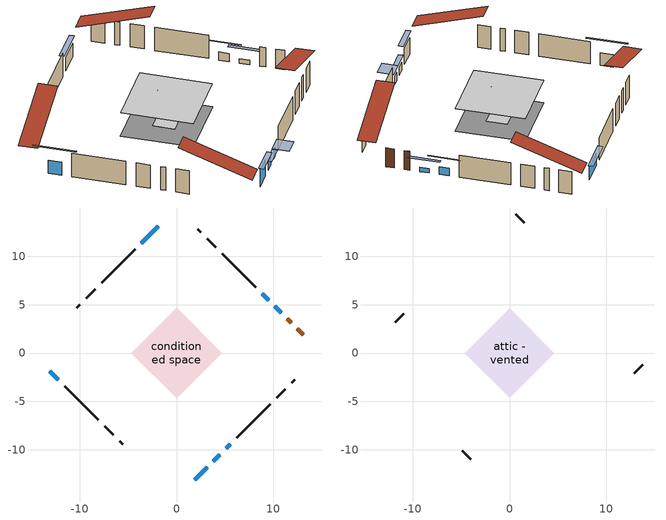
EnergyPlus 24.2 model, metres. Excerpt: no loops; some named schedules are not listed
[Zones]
conditioned space
 floor outside (Floor1 construction): -1.4,0 0,1.4 1.4,0 0,-1.4 z0.61
 floor outside (Floor4 construction): -4.68,0 0,4.68 4.68,0 0,-4.68 z0.61
 floor adiabatic (AdiabaticFloorConstruction): -1.4,0 0,1.4 1.4,0 0,-1.4 z0.61
 wall outside (AdiabaticWallConstruction 1): 13.09,1.91 12.51,2.48 / 11.86,3.14 11.48,3.52 z0.61:2.64
 wall outside (AdiabaticWallConstruction): 10.82,4.17 10.17,4.82 z0.61:1.07; -1.91,13.09 -3.63,11.36 / -13.09,-1.91 -12.22,-2.77 z0.61:1.98; 1.91,-13.09 3.17,-11.83 z0.61:2.39; 3.82,-11.17 4.49,-10.51 / 9.52,5.48 8.85,6.14 z0.61:1.45; 5.14,-9.85 5.58,-9.42 z0.61:1.53
 wall outside (Wall1 construction): 6.23,-8.76 9.7,-5.3 / -11.57,-3.43 -8.1,-6.89 / -4.29,10.7 -7.76,7.24 / 8.2,6.8 4.73,10.26 z0.61:3.05
 wall outside (Wall2 construction): 10.35,-4.64 11.27,-3.73 / -7.44,-7.55 -6.53,-8.47 / -8.41,6.58 -9.33,5.67 / 4.07,10.92 3.16,11.84 z0.61:3.05
 wall outside (Wall3 construction): 11.93,-3.07 12.24,-2.75 / -5.87,-9.12 -5.55,-9.44 / -9.99,5.01 -10.3,4.69 / 2.5,12.49 2.18,12.81 z0.61:3.05
 window (WindowConstruction): 10.82,4.18 10.17,4.82 z0.61:1.07
 window (WindowConstruction 1): -1.91,13.09 -3.63,11.36 z0.61:1.98
 window (WindowConstruction 2): 1.91,-13.09 3.17,-11.83 z0.61:2.39
 window (WindowConstruction 3): 3.82,-11.17 4.49,-10.51 z0.61:1.45
 window (WindowConstruction 4): -13.09,-1.91 -12.22,-2.77 z0.61:1.98
 window (WindowConstruction 5): 9.52,5.48 8.85,6.14 z0.61:1.45
 window (WindowConstruction 6): 5.14,-9.85 5.58,-9.42 z0.61:1.52
 door (Door): 13.09,1.91 12.51,2.48 z0.61:2.64
 door (Door 1): 11.86,3.14 11.48,3.52 z0.61:2.64
 ceiling adiabatic (AdiabaticFloorConstruction): 0,-1.4 1.4,0 0,1.4 -1.4,0 z0.61
attic - vented
 floor to conditioned space (Floor2 construction Reversed): -4.65,0 0,4.65 4.65,0 0,-4.65 z3.05
 floor to conditioned space (Floor3 construction Reversed): -1.49,0 0,1.49 1.49,0 0,-1.49 z3.05
 wall outside (Wall4 construction): 12.9,-2.09 13.77,-1.22 / -4.9,-10.1 -4.03,-10.97 / -10.96,4.04 -11.83,3.17 / 1.53,13.47 0.66,14.34 z0.61:3.05
 roof outside (Roof1 construction): 1.25,-13.74,3.05 -3.5,-8.99,5.29 -4.75,-10.24,5.29 0,-15,3.05; -13.74,-1.25,3.05 -8.99,3.5,5.29 -10.24,4.75,5.29 -15,0,3.05; -1.25,13.74,3.05 3.5,8.99,5.29 4.75,10.24,5.29 0,15,3.05; 13.74,1.25,3.05 8.99,-3.5,5.29 10.24,-4.75,5.29 15,0,3.05
shading: 9.42,5.58 11.58,3.42 11.79,3.63 9.63,5.79 z2.14; -3.96,11.04 -1.58,13.41 -1.91,13.74 -4.28,11.36 z2.44; 3.49,-11.5 1.58,-13.41 1.91,-13.74 3.82,-11.83 z2.85; 4.81,-10.18 3.5,-11.5 3.82,-11.82 5.14,-10.51 z1.91; -11.26,-3.74 -14.05,-0.94 -14.16,-1.05 -11.36,-3.85 z3.35; 8.1,6.9 10.27,4.72 10.33,4.78 8.15,6.95 z2.52; 5.9,-9.09 4.82,-10.18 5.89,-11.25 6.98,-10.17 z1.98
[Building]
Building 1: Terrain=Suburbs
[Site:Location]
Halifax Intl AP_NS: Latitude {deg}=44.88; Longitude {deg}=-63.51; Time Zone {hr}=-4; Elevation {m}=145; Keep Site Location Information=Yes
[Site:GroundTemperature:Shallow]
3.15511, 1.33576, 1.19006, 2.05344, 5.51939, 8.9692, 11.96, 13.8546, 14.0156, 12.4746, 9.56009, 6.2161
[Site:WaterMainsTemperature]
Calculation Method=Schedule; Temperature Schedule=mains temperature schedule
[Material] Roughness=Rough; Thermal Absorptance=0.9
Name | Thickness {m} | Conductivity {W/m-K} | Density {kg/m3} | Specific Heat {J/kg-K} | Solar Absorptance | Visible Absorptance
asphalt or fiberglass shingles | 0.00635 | 0.162714 | 1121.4 | 1465.45 | 0.4 | 0.4
ceiling loosefill ins | 0.0846667 | 0.0480833 | 16.02 | 1046.75 | 0.7 | 0.7
ceiling stud and cavity | 0.1397 | 0.0965172 | 65.682 | 1177.47 | 0.7 | 0.7
ceiling stud and cavity 1 | 0.1397 | 0.0991714 | 65.682 | 1177.47 | 0.7 | 0.7
door material | 0.04445 | 0.053851 | 512.64 | 1214.23 | 0.7 | 0.7
floor covering | 0.0127 | 9.015625 | 54.468 | 1339.84 | 0.6 | 0.6
floor covering 1 | 0.0127 | 0.0433444 | 54.468 | 1339.84 | 0.6 | 0.6
floor rigid ins; wall rigid ins | 0.051816 | 0.029427 | 32.04 | 1214.23 | 0.7 | 0.7
floor rigid ins 1; wall rigid ins 1 | 0.512978 | 0.029427 | 32.04 | 1214.23 | 0.7 | 0.7
floor stud and cavity | 0.0889 | 0.284437 | 50.32683 | 1063.81 | 0.7 | 0.7
floor stud and cavity 1 | 0.1397 | 0.179417 | 92.3553 | 1139.71 | 0.7 | 0.7
floor stud and cavity 2 | 0.1397 | 1.75129 | 37.0049 | 1207.88 | 0.7 | 0.7
furniture material conditioned space 1 | 0.1524 | 0.115458 | 640.8 | 1214.23 | 0.6 | 0.6
gypsum board | 0.0127 | 0.160291 | 801 | 837.4 | 0.6 | 0.6
osb sheathing 0.5 in. | 0.0127 | 0.115458 | 512.64 | 1214.23 | 0.7 | 0.7
osb sheathing 0.75 in. | 0.01905 | 0.115458 | 512.64 | 1214.23 | 0.7 | 0.7
wall stud and cavity | 0.1397 | 0.0933394 | 139.0536 | 1170.24 | 0.7 | 0.7
wall stud and cavity 1 | 0.1397 | 0.280355 | 139.0536 | 1170.24 | 0.7 | 0.7
wall stud and cavity 2 | 0.1397 | 0.121499 | 139.0536 | 1170.24 | 0.7 | 0.7
wall stud and cavity 3 | 0.0889 | 6.9971 | 50.32683 | 1063.81 | 0.6 | 0.6
wall stud and cavity 4 | 0.0889 | 0.380278 | 52.3479 | 1209.89 | 0.7 | 0.7
wall stud and cavity 5 | 0.0889 | 0.391764 | 83.0341 | 1211.67 | 0.7 | 0.7
wood siding | 0.0254 | 0.102417 | 544.68 | 1172.36 | 0.4 | 0.4
wood siding 1 | 0.00254 | 0.102417 | 544.68 | 1172.36 | 0.4 | 0.4
wood siding 2; wood siding 3 | 0.0254 | 0.102417 | 544.68 | 1172.36 | 0.7 | 0.7
[WindowMaterial:SimpleGlazingSystem]
Name | U-Factor {W/m2-K} | Solar Heat Gain Coefficient
WindowMaterial | 3.05136 | 0.42
WindowMaterial 1 | 2.97414 | 0.58
WindowMaterial 2 | 3.29721 | 0.69
WindowMaterial 3 | 3.02581 | 0.5
WindowMaterial 4 | 2.97868 | 0.61
[Construction]
AdiabaticFloorConstruction: floor stud and cavity 2, floor rigid ins 1, osb sheathing 0.75 in., floor covering 1
AdiabaticWallConstruction: wood siding 2, wall rigid ins 1, wall stud and cavity 4, gypsum board
AdiabaticWallConstruction 1: wood siding 3, wall rigid ins 1, wall stud and cavity 4, gypsum board
Door; Door 1: door material
Floor1 construction: floor stud and cavity, floor covering
Floor2 construction Reversed: gypsum board, ceiling stud and cavity, ceiling loosefill ins
Floor3 construction Reversed: gypsum board, ceiling stud and cavity 1, ceiling loosefill ins
Floor4 construction: floor stud and cavity 1, floor rigid ins, osb sheathing 0.75 in., floor covering 1
furniture construction conditioned space 1: furniture material conditioned space 1
PartitionWallConstruction: gypsum board, wall stud and cavity 5, gypsum board
Roof1 construction: asphalt or fiberglass shingles
Wall1 construction: wood siding, osb sheathing 0.5 in., wall stud and cavity, gypsum board
Wall2 construction: wood siding, wall rigid ins, osb sheathing 0.5 in., wall stud and cavity 1, gypsum board
Wall3 construction: wood siding, osb sheathing 0.5 in., wall stud and cavity 2, gypsum board
Wall4 construction: wood siding 1, wall stud and cavity 3
WindowConstruction: WindowMaterial
WindowConstruction 1; WindowConstruction 4: WindowMaterial 1
WindowConstruction 2: WindowMaterial 2
WindowConstruction 3; WindowConstruction 5: WindowMaterial 3
WindowConstruction 6: WindowMaterial 4
[Zone] Multiplier=1; Part of Total Floor Area=Yes
Name | Volume {m3}
attic - vented | 17.3412
conditioned space | 118.9
[Space]
Name | Zone | Volume {m3}
attic - vented 1 | attic - vented | 17.3412
conditioned space 1 | conditioned space | 118.9
[ZoneInfiltration:EffectiveLeakageArea]
infil attic - vented 1: Zone or Space=attic - vented 1; Schedule=Always On Discrete; Effective Air Leakage Area {cm2}=1707.22; Stack Coefficient=0.000325424; Wind Coefficient=1.21883e-05
[ZoneMixing]
whole house fan mix: Zone or Space=attic - vented; Schedule=Always On Continuous; Design Flow Rate Calculation Method=Flow/Zone; Design Flow Rate {m3/s}=0; Source Zone or Space=conditioned space
[InternalMass] Zone or ZoneList=conditioned space; Space or SpaceList=conditioned space 1
Name | Construction | Surface Area {m2}
furniture mass conditioned space 1 | furniture construction conditioned space 1 | 20.6401
partition wall mass | PartitionWallConstruction | 51.6002
[Lights]
interior lighting: Zone or ZoneList or Space or SpaceList=conditioned space 1; Schedule=interior lighting schedule; Design Level Calculation Method=LightingLevel; Lighting Level {W}=343.2; Return Air Fraction=0; Fraction Radiant=0.6; Fraction Visible=0.2; Fraction Replaceable=1
[People]
occupants: Zone or ZoneList or Space or SpaceList=conditioned space 1; Number of People Schedule=occupants schedule; Number of People Calculation Method=People; Number of People=3; Fraction Radiant=0.314171; Sensible Heat Fraction=0.56303; Activity Level Schedule=occupants activity schedule; Carbon Dioxide Generation Rate {m3/s-W}=0; Enable ASHRAE 55 Comfort Warnings=No; Mean Radiant Temperature Calculation Type=EnclosureAveraged
[ElectricEquipment] Zone or ZoneList or Space or SpaceList=conditioned space 1; Design Level Calculation Method=EquipmentLevel
Name | Schedule | Design Level {W} | Fraction Latent | Fraction Radiant | Fraction Lost
clothes dryer | clothes dryer schedule | 140.772 | 0.015 | 0.081 | 0.85
clothes washer | clothes washer schedule | 32.1985 | 0.03 | 0.162 | 0.7
cooking range | cooking range schedule | 215.147 | 0.08 | 0.432 | 0.2
dishwasher | dishwasher schedule | 66.8632 | 0.3 | 0.18 | 0.4
fridge | fridge schedule | 72.9452 | 0 | 0.6 | 0
mech vent house fan | mech vent house fan schedule | 0 | 0 | 0 | 1
mech vent house fan cfis | mech vent house fan cfis schedule | 0 | 0 | 0 | 0
misc plug loads | misc plug loads schedule | 494.7 | 0.045 | 0.513 | 0.1
whole house fan | Always On Discrete | 0 | 0 | 0 | 1
[OtherEquipment] Zone or ZoneList or Space or SpaceList=conditioned space 1; Design Level Calculation Method=EquipmentLevel
Name | Fuel Type | Schedule | Design Level {W} | Fraction Latent | Fraction Radiant | Fraction Lost
clothes dryer 1 | Electricity | clothes dryer schedule | 0 | 0.015 | 0.081 | 0.85
cooking range 1 | Electricity | cooking range schedule | 0 | 0.08 | 0.432 | 0.2
general water use latent | None | general water use schedule | 62.594 | 1 | 0 | 0
general water use sensible | None | general water use schedule | -61.6891 | 0 | 0.6 | 0
mech vent house fan latent load | None | Always On Discrete | 0 | 1 | 0 | 0
mech vent house fan sensible load | None | Always On Discrete | 0 | 0 | 0 | 0
water heater energy adjustment1 | Electricity | Always On Discrete | 0.01 | 0 | 0 | 1
[ZoneInfiltration:DesignFlowRate] Zone or ZoneList or Space or SpaceList=conditioned space 1; Schedule=Always On Discrete; Design Flow Rate Calculation Method=Flow/Zone; Design Flow Rate {m3/s}=0
infil flow; natural vent flow; whole house fan flow
[ZoneControl:Thermostat]
conditioned space Thermostat: Zone or ZoneList=conditioned space; Control Type Schedule=conditioned space Thermostat Schedule; Control 1=conditioned space temperature setpoint; Temperature Difference Between Cutout And Setpoint {deltaC}=0
[ZoneHVAC:Baseboard:Convective:Electric]
electric baseboard: Availability Schedule=Always On Discrete; Heating Design Capacity {W}=7358.43; Efficiency=1
[Zone equipment]
conditioned space: electric baseboard
[Exterior:Lights]
exterior lighting: Schedule=exterior lighting schedule; Design Level {W}=75.6
[EnergyManagementSystem:GlobalVariable]
infil_program_Qfan
infil_program_Qinf
natural_vent_program_Qnv
natural_vent_program_Qwhf
[EnergyManagementSystem:Sensor]
Name | Output:Variable or Output:Meter Index Key | Output:Variable or Output:Meter
airflow_gain | infil flow | Infiltration Sensible Heat Gain Energy
airflow_gain_1 | natural vent flow | Infiltration Sensible Heat Gain Energy
airflow_gain_2 | whole house fan flow | Infiltration Sensible Heat Gain Energy
airflow_loss | infil flow | Infiltration Sensible Heat Loss Energy
airflow_loss_1 | natural vent flow | Infiltration Sensible Heat Loss Energy
airflow_loss_2 | whole house fan flow | Infiltration Sensible Heat Loss Energy
clg_load_cond |  | Cooling:EnergyTransfer:Zone:CONDITIONED SPACE
clg_sp_s; clg_sp_s_1 | cooling setpoint | Schedule Value
clothes_dryer_exhaust_0_sch_s | clothes dryer exhaust 0 schedule | Schedule Value
conditioned_space_clg_unmet_s | conditioned space | Zone Cooling Setpoint Not Met Time
conditioned_space_htg_unmet_s | conditioned space | Zone Heating Setpoint Not Met Time
cool_season | cooling season schedule | Schedule Value
fridge_tin_s | conditioned space | Zone Mean Air Temperature
htg_load_cond |  | Heating:EnergyTransfer:Zone:CONDITIONED SPACE
htg_sp_s; htg_sp_s_1 | heating setpoint | Schedule Value
ig_ee_conv | clothes dryer | Electric Equipment Convective Heating Energy
ig_ee_conv_2 | cooking range | Electric Equipment Convective Heating Energy
ig_ee_conv_4 | fridge | Electric Equipment Convective Heating Energy
ig_ee_conv_5 | misc plug loads | Electric Equipment Convective Heating Energy
ig_ee_conv_6 | whole house fan | Electric Equipment Convective Heating Energy
ig_ee_rad | clothes dryer | Electric Equipment Radiant Heating Energy
ig_ee_rad_2 | cooking range | Electric Equipment Radiant Heating Energy
ig_ee_rad_4 | fridge | Electric Equipment Radiant Heating Energy
ig_ee_rad_5 | misc plug loads | Electric Equipment Radiant Heating Energy
ig_ee_rad_6 | whole house fan | Electric Equipment Radiant Heating Energy
ig_lgt_conv | interior lighting | Lights Convective Heating Energy
ig_lgt_rad | interior lighting | Lights Radiant Heating Energy
ig_lgt_vis | interior lighting | Lights Visible Radiation Heating Energy
ig_oe_conv | clothes dryer 1 | Other Equipment Convective Heating Energy
ig_oe_conv_1 | cooking range 1 | Other Equipment Convective Heating Energy
ig_oe_conv_2 | general water use latent | Other Equipment Convective Heating Energy
ig_oe_conv_3 | general water use sensible | Other Equipment Convective Heating Energy
ig_oe_conv_4 | water heater energy adjustment1 | Other Equipment Convective Heating Energy
ig_oe_rad | clothes dryer 1 | Other Equipment Radiant Heating Energy
ig_oe_rad_1 | cooking range 1 | Other Equipment Radiant Heating Energy
ig_oe_rad_2 | general water use latent | Other Equipment Radiant Heating Energy
ig_oe_rad_3 | general water use sensible | Other Equipment Radiant Heating Energy
ig_oe_rad_4 | water heater energy adjustment1 | Other Equipment Radiant Heating Energy
ig_ppl_conv | occupants | People Convective Heating Energy
ig_ppl_rad | occupants | People Radiant Heating Energy
im_conv | furniture mass conditioned space 1 | Surface Inside Face Convection Heat Gain Energy
im_conv_1 | partition wall mass | Surface Inside Face Convection Heat Gain Energy
im_ig | furniture mass conditioned space 1 | Surface Inside Face Internal Gains Radiation Heat Gain Energy
im_ig_1 | partition wall mass | Surface Inside Face Internal Gains Radiation Heat Gain Energy
im_lgt | furniture mass conditioned space 1 | Surface Inside Face Lights Radiation Heat Gain Energy
im_lgt_1 | partition wall mass | Surface Inside Face Lights Radiation Heat Gain Energy
im_sol | furniture mass conditioned space 1 | Surface Inside Face Solar Radiation Heat Gain Energy
im_sol_1 | partition wall mass | Surface Inside Face Solar Radiation Heat Gain Energy
im_surf | furniture mass conditioned space 1 | Surface Inside Face Net Surface Thermal Radiation Heat Gain Energy
im_surf_1 | partition wall mass | Surface Inside Face Net Surface Thermal Radiation Heat Gain Energy
mv_conv | mech vent house fan | Electric Equipment Convective Heating Energy
mv_conv_1 | mech vent house fan cfis | Electric Equipment Convective Heating Energy
mv_conv_2 | mech vent house fan latent load | Other Equipment Convective Heating Energy
mv_conv_3 | mech vent house fan sensible load | Other Equipment Convective Heating Energy
mv_rad | mech vent house fan | Electric Equipment Radiant Heating Energy
mv_rad_1 | mech vent house fan cfis | Electric Equipment Radiant Heating Energy
mv_rad_2 | mech vent house fan latent load | Other Equipment Radiant Heating Energy
mv_rad_3 | mech vent house fan sensible load | Other Equipment Radiant Heating Energy
natural_vent_s | natural vent schedule | Schedule Value
out_pb_s |  | Site Outdoor Air Barometric Pressure
out_wt_s |  | Site Outdoor Air Humidity Ratio
site_vw_s |  | Site Wind Speed
ss_back_out | Window1 | Surface Window Shortwave from Zone Back Out Window Heat Transfer Rate
ss_back_out_1 | Window2 | Surface Window Shortwave from Zone Back Out Window Heat Transfer Rate
ss_back_out_2 | Window4 | Surface Window Shortwave from Zone Back Out Window Heat Transfer Rate
ss_back_out_3 | Window5 | Surface Window Shortwave from Zone Back Out Window Heat Transfer Rate
ss_back_out_4 | Window6 | Surface Window Shortwave from Zone Back Out Window Heat Transfer Rate
ss_back_out_5 | Window7 | Surface Window Shortwave from Zone Back Out Window Heat Transfer Rate
ss_back_out_6 | Window8 | Surface Window Shortwave from Zone Back Out Window Heat Transfer Rate
ss_conv | Door1 | Surface Inside Face Convection Heat Gain Energy
ss_conv_1 | Door2 | Surface Inside Face Convection Heat Gain Energy
ss_conv_2 | Window1 | Surface Inside Face Convection Heat Gain Energy
ss_conv_3 | Window2 | Surface Inside Face Convection Heat Gain Energy
ss_conv_4 | Window4 | Surface Inside Face Convection Heat Gain Energy
ss_conv_5 | Window5 | Surface Inside Face Convection Heat Gain Energy
ss_conv_6 | Window6 | Surface Inside Face Convection Heat Gain Energy
ss_conv_7 | Window7 | Surface Inside Face Convection Heat Gain Energy
ss_conv_8 | Window8 | Surface Inside Face Convection Heat Gain Energy
ss_ig | Door1 | Surface Inside Face Internal Gains Radiation Heat Gain Energy
ss_ig_1 | Door2 | Surface Inside Face Internal Gains Radiation Heat Gain Energy
ss_ig_2 | Window1 | Surface Inside Face Internal Gains Radiation Heat Gain Energy
ss_ig_3 | Window2 | Surface Inside Face Internal Gains Radiation Heat Gain Energy
ss_ig_4 | Window4 | Surface Inside Face Internal Gains Radiation Heat Gain Energy
ss_ig_5 | Window5 | Surface Inside Face Internal Gains Radiation Heat Gain Energy
ss_ig_6 | Window6 | Surface Inside Face Internal Gains Radiation Heat Gain Energy
ss_ig_7 | Window7 | Surface Inside Face Internal Gains Radiation Heat Gain Energy
ss_ig_8 | Window8 | Surface Inside Face Internal Gains Radiation Heat Gain Energy
ss_lgt | Door1 | Surface Inside Face Lights Radiation Heat Gain Energy
ss_lgt_1 | Door2 | Surface Inside Face Lights Radiation Heat Gain Energy
ss_sol | Door1 | Surface Inside Face Solar Radiation Heat Gain Energy
ss_sol_1 | Door2 | Surface Inside Face Solar Radiation Heat Gain Energy
ss_surf | Door1 | Surface Inside Face Net Surface Thermal Radiation Heat Gain Energy
ss_surf_1 | Door2 | Surface Inside Face Net Surface Thermal Radiation Heat Gain Energy
ss_surf_2 | Window1 | Surface Inside Face Net Surface Thermal Radiation Heat Gain Energy
ss_surf_3 | Window2 | Surface Inside Face Net Surface Thermal Radiation Heat Gain Energy
ss_surf_4 | Window4 | Surface Inside Face Net Surface Thermal Radiation Heat Gain Energy
ss_surf_5 | Window5 | Surface Inside Face Net Surface Thermal Radiation Heat Gain Energy
ss_surf_6 | Window6 | Surface Inside Face Net Surface Thermal Radiation Heat Gain Energy
ss_surf_7 | Window7 | Surface Inside Face Net Surface Thermal Radiation Heat Gain Energy
ss_surf_8 | Window8 | Surface Inside Face Net Surface Thermal Radiation Heat Gain Energy
ss_trans_in | Window1 | Surface Window Transmitted Solar Radiation Rate
ss_trans_in_1 | Window2 | Surface Window Transmitted Solar Radiation Rate
ss_trans_in_2 | Window4 | Surface Window Transmitted Solar Radiation Rate
ss_trans_in_3 | Window5 | Surface Window Transmitted Solar Radiation Rate
ss_trans_in_4 | Window6 | Surface Window Transmitted Solar Radiation Rate
ss_trans_in_5 | Window7 | Surface Window Transmitted Solar Radiation Rate
ss_trans_in_6 | Window8 | Surface Window Transmitted Solar Radiation Rate
ss_trans_out | Window1 | Surface Inside Face Initial Transmitted Diffuse Transmitted Out Window Solar Radiation Rate
ss_trans_out_1 | Window2 | Surface Inside Face Initial Transmitted Diffuse Transmitted Out Window Solar Radiation Rate
ss_trans_out_2 | Window4 | Surface Inside Face Initial Transmitted Diffuse Transmitted Out Window Solar Radiation Rate
ss_trans_out_3 | Window5 | Surface Inside Face Initial Transmitted Diffuse Transmitted Out Window Solar Radiation Rate
ss_trans_out_4 | Window6 | Surface Inside Face Initial Transmitted Diffuse Transmitted Out Window Solar Radiation Rate
ss_trans_out_5 | Window7 | Surface Inside Face Initial Transmitted Diffuse Transmitted Out Window Solar Radiation Rate
ss_trans_out_6 | Window8 | Surface Inside Face Initial Transmitted Diffuse Transmitted Out Window Solar Radiation Rate
s_conv | Floor1 | Surface Inside Face Convection Heat Gain Energy
s_conv_1 | Floor2 | Surface Inside Face Convection Heat Gain Energy
s_conv_10 | Wall2:135 | Surface Inside Face Convection Heat Gain Energy
s_conv_11 | Wall2:225 | Surface Inside Face Convection Heat Gain Energy
s_conv_12 | Wall2:315 | Surface Inside Face Convection Heat Gain Energy
s_conv_13 | Wall2:45 | Surface Inside Face Convection Heat Gain Energy
s_conv_14 | Wall3:135 | Surface Inside Face Convection Heat Gain Energy
s_conv_15 | Wall3:225 | Surface Inside Face Convection Heat Gain Energy
s_conv_16 | Wall3:315 | Surface Inside Face Convection Heat Gain Energy
s_conv_17 | Wall3:45 | Surface Inside Face Convection Heat Gain Energy
s_conv_2 | Floor3 | Surface Inside Face Convection Heat Gain Energy
s_conv_3 | Floor4 | Surface Inside Face Convection Heat Gain Energy
s_conv_4 | inferred conditioned ceiling | Surface Inside Face Convection Heat Gain Energy
s_conv_5 | inferred conditioned floor | Surface Inside Face Convection Heat Gain Energy
s_conv_6 | Wall1:135 | Surface Inside Face Convection Heat Gain Energy
s_conv_7 | Wall1:225 | Surface Inside Face Convection Heat Gain Energy
s_conv_8 | Wall1:315 | Surface Inside Face Convection Heat Gain Energy
s_conv_9 | Wall1:45 | Surface Inside Face Convection Heat Gain Energy
s_ig | Floor1 | Surface Inside Face Internal Gains Radiation Heat Gain Energy
s_ig_1 | Floor2 | Surface Inside Face Internal Gains Radiation Heat Gain Energy
s_ig_10 | Wall2:135 | Surface Inside Face Internal Gains Radiation Heat Gain Energy
s_ig_11 | Wall2:225 | Surface Inside Face Internal Gains Radiation Heat Gain Energy
s_ig_12 | Wall2:315 | Surface Inside Face Internal Gains Radiation Heat Gain Energy
s_ig_13 | Wall2:45 | Surface Inside Face Internal Gains Radiation Heat Gain Energy
s_ig_14 | Wall3:135 | Surface Inside Face Internal Gains Radiation Heat Gain Energy
s_ig_15 | Wall3:225 | Surface Inside Face Internal Gains Radiation Heat Gain Energy
s_ig_16 | Wall3:315 | Surface Inside Face Internal Gains Radiation Heat Gain Energy
s_ig_17 | Wall3:45 | Surface Inside Face Internal Gains Radiation Heat Gain Energy
s_ig_2 | Floor3 | Surface Inside Face Internal Gains Radiation Heat Gain Energy
s_ig_3 | Floor4 | Surface Inside Face Internal Gains Radiation Heat Gain Energy
s_ig_4 | inferred conditioned ceiling | Surface Inside Face Internal Gains Radiation Heat Gain Energy
s_ig_5 | inferred conditioned floor | Surface Inside Face Internal Gains Radiation Heat Gain Energy
s_ig_6 | Wall1:135 | Surface Inside Face Internal Gains Radiation Heat Gain Energy
s_ig_7 | Wall1:225 | Surface Inside Face Internal Gains Radiation Heat Gain Energy
s_ig_8 | Wall1:315 | Surface Inside Face Internal Gains Radiation Heat Gain Energy
s_ig_9 | Wall1:45 | Surface Inside Face Internal Gains Radiation Heat Gain Energy
s_lgt | Floor1 | Surface Inside Face Lights Radiation Heat Gain Energy
s_lgt_1 | Floor2 | Surface Inside Face Lights Radiation Heat Gain Energy
s_lgt_10 | Wall2:135 | Surface Inside Face Lights Radiation Heat Gain Energy
s_lgt_11 | Wall2:225 | Surface Inside Face Lights Radiation Heat Gain Energy
s_lgt_12 | Wall2:315 | Surface Inside Face Lights Radiation Heat Gain Energy
s_lgt_13 | Wall2:45 | Surface Inside Face Lights Radiation Heat Gain Energy
s_lgt_14 | Wall3:135 | Surface Inside Face Lights Radiation Heat Gain Energy
s_lgt_15 | Wall3:225 | Surface Inside Face Lights Radiation Heat Gain Energy
s_lgt_16 | Wall3:315 | Surface Inside Face Lights Radiation Heat Gain Energy
s_lgt_17 | Wall3:45 | Surface Inside Face Lights Radiation Heat Gain Energy
s_lgt_2 | Floor3 | Surface Inside Face Lights Radiation Heat Gain Energy
s_lgt_3 | Floor4 | Surface Inside Face Lights Radiation Heat Gain Energy
s_lgt_4 | inferred conditioned ceiling | Surface Inside Face Lights Radiation Heat Gain Energy
s_lgt_5 | inferred conditioned floor | Surface Inside Face Lights Radiation Heat Gain Energy
s_lgt_6 | Wall1:135 | Surface Inside Face Lights Radiation Heat Gain Energy
s_lgt_7 | Wall1:225 | Surface Inside Face Lights Radiation Heat Gain Energy
s_lgt_8 | Wall1:315 | Surface Inside Face Lights Radiation Heat Gain Energy
s_lgt_9 | Wall1:45 | Surface Inside Face Lights Radiation Heat Gain Energy
s_sol | Floor1 | Surface Inside Face Solar Radiation Heat Gain Energy
s_sol_1 | Floor2 | Surface Inside Face Solar Radiation Heat Gain Energy
s_sol_10 | Wall2:135 | Surface Inside Face Solar Radiation Heat Gain Energy
s_sol_11 | Wall2:225 | Surface Inside Face Solar Radiation Heat Gain Energy
s_sol_12 | Wall2:315 | Surface Inside Face Solar Radiation Heat Gain Energy
s_sol_13 | Wall2:45 | Surface Inside Face Solar Radiation Heat Gain Energy
s_sol_14 | Wall3:135 | Surface Inside Face Solar Radiation Heat Gain Energy
s_sol_15 | Wall3:225 | Surface Inside Face Solar Radiation Heat Gain Energy
s_sol_16 | Wall3:315 | Surface Inside Face Solar Radiation Heat Gain Energy
s_sol_17 | Wall3:45 | Surface Inside Face Solar Radiation Heat Gain Energy
s_sol_2 | Floor3 | Surface Inside Face Solar Radiation Heat Gain Energy
s_sol_3 | Floor4 | Surface Inside Face Solar Radiation Heat Gain Energy
s_sol_4 | inferred conditioned ceiling | Surface Inside Face Solar Radiation Heat Gain Energy
s_sol_5 | inferred conditioned floor | Surface Inside Face Solar Radiation Heat Gain Energy
s_sol_6 | Wall1:135 | Surface Inside Face Solar Radiation Heat Gain Energy
s_sol_7 | Wall1:225 | Surface Inside Face Solar Radiation Heat Gain Energy
s_sol_8 | Wall1:315 | Surface Inside Face Solar Radiation Heat Gain Energy
s_sol_9 | Wall1:45 | Surface Inside Face Solar Radiation Heat Gain Energy
s_surf | Floor1 | Surface Inside Face Net Surface Thermal Radiation Heat Gain Energy
